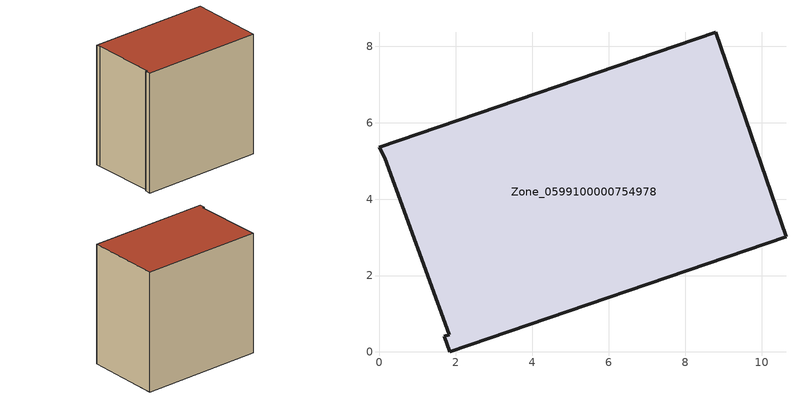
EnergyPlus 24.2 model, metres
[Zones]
Zone_0599100000754978
 floor ground (C_G): 0.14,5.08 0,5.36 8.81,8.37 10.64,3.02 1.83,0 1.69,0.41 1.83,0.45 z0
 wall outside (C_F): 0.14,5.08 1.83,0.45 1.69,0.41 1.83,0 10.64,3.02 8.81,8.37 0,5.36 0.14,5.08 z0:9.2
 roof outside (C_R): 0,5.36 0.14,5.08 1.83,0.45 1.69,0.41 1.83,0 10.64,3.02 8.81,8.37 z9.2
[BUILDING]
Pand.0599100000754978: North Axis=0; Terrain=City; Loads Convergence Tolerance Value=0.04; Temperature Convergence Tolerance Value=0.4; Solar Distribution=FullExterior; Maximum Number of Warmup Days=25; Minimum Number of Warmup Days=1
[Site:Location]
Rotterdam.The.Hague.AP_ZH_NLD Design_Conditions: Latitude=51.96; Longitude=4.45; Time Zone=1; Elevation=-4.5
[SITE:GROUNDTEMPERATURE:BUILDINGSURFACE]
18, 18, 18, 18, 18, 18, 18, 18, 18, 18, 18, 18
[MATERIAL] Thermal Absorptance=0.9; Solar Absorptance=0.7; Visible Absorptance=0.7
Name | Roughness | Thickness | Conductivity | Density | Specific Heat
G.TC.2006-2014 | MediumSmooth | 0.15 | 0.06 | 540 | 1210
F.TC.2006-2014 | Rough | 0.3 | 0.12 | 1920 | 840
R.TC.2006-2014 | MediumRough | 0.2 | 0.08 | 1500 | 1000
[CONSTRUCTION]
C_G: G.TC.2006-2014
C_F: F.TC.2006-2014
C_R: R.TC.2006-2014
[ZONE]
Zone_0599100000754978: Type=1; Multiplier=1; Ceiling Height=Autocalculate; Volume=Autocalculate; Floor Area=autocalculate; Part of Total Floor Area=Yes
[ZONEINFILTRATION:DESIGNFLOWRATE]
Infil_Zone_0599100000754978: Zone or ZoneList or Space or SpaceList=Zone_0599100000754978; Schedule=AlwaysOn; Design Flow Rate Calculation Method=Flow/Area; Flow Rate per Floor Area=0.0015; Constant Term Coefficient=1; Temperature Term Coefficient=0; Velocity Term Coefficient=0; Velocity Squared Term Coefficient=0
[HVACTEMPLATE:ZONE:IDEALLOADSAIRSYSTEM]
Zone_0599100000754978: Maximum Heating Supply Air Temperature=50; Minimum Cooling Supply Air Temperature=13; Maximum Heating Supply Air Humidity Ratio=0.0156; Minimum Cooling Supply Air Humidity Ratio=0.0077; Heating Limit=NoLimit; Cooling Limit=NoLimit; Dehumidification Control Type=ConstantSensibleHeatRatio; Cooling Sensible Heat Ratio=0.7; Dehumidification Setpoint=60; Humidification Control Type=None; Humidification Setpoint=30; Outdoor Air Method=None; Outdoor Air Flow Rate per Person=0.00944; Outdoor Air Flow Rate per Zone Floor Area=0; Outdoor Air Flow Rate per Zone=0; Demand Controlled Ventilation Type=None; Outdoor Air Economizer Type=NoEconomizer; Heat Recovery Type=None; Sensible Heat Recovery Effectiveness=0.7; Latent Heat Recovery Effectiveness=0.65
[ZONECONTROL:THERMOSTAT]
ThermostatControl_Zone_0599100000754978: Zone or ZoneList=Zone_0599100000754978; Control Type Schedule=DualSetpointControlType; Control 1=Thermostat_Zone_0599100000754978; Temperature Difference Between Cutout And Setpoint=0
[THERMOSTATSETPOINT:DUALSETPOINT]
Thermostat_Zone_0599100000754978: Heating Setpoint Temperature Schedule=HeatingSetpoint_Zone_0599100000754978; Cooling Setpoint Temperature Schedule=CoolingSetpoint_Zone_0599100000754978
[SCHEDULE:COMPACT]
HeatingSetpoint_Zone_0599100000754978: Through: 12/31, For: AllDays, Until: 24:00, 21
CoolingSetpoint_Zone_0599100000754978: Through: 12/31, For: AllDays, Until: 24:00, 24
DualSetpointControlType: Through: 12/31, For: AllDays, Until: 24:00, 4
AlwaysOn: Through: 12/31, For: AllDays, Until: 24:00, 1
